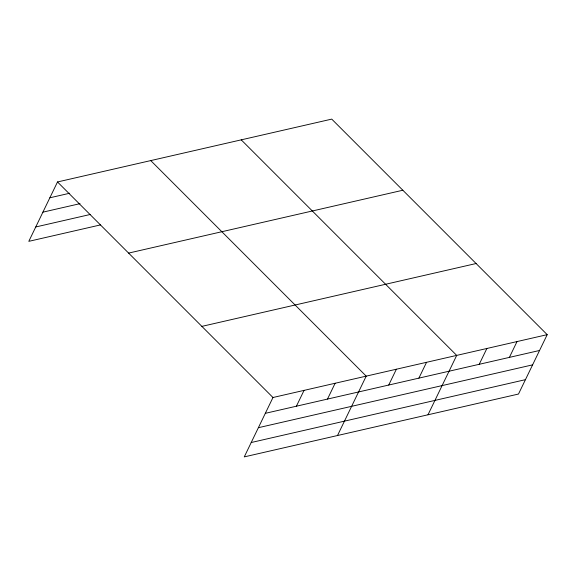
<?xml version="1.0" encoding="UTF-8"?>
<svg xmlns="http://www.w3.org/2000/svg" width="576" height="576" viewBox="0 0 576 576"><rect width="100%" height="100%" fill="white"/><g stroke="black" fill="none" stroke-linecap="round" stroke-linejoin="round"><path stroke-width="0.86" d="M547.2 334.656L272.974 397.505L244.267 456.89L518.494 394.042L547.2 334.656L331.733 119.11L57.506 181.958L28.8 241.344L100.454 224.921M296.402 406.202L304.056 390.384M327.485 399.082L335.131 383.263M337.507 435.521L366.214 376.135L150.746 160.589M388.728 385.042L396.374 369.223M418.896 378.13L426.542 362.311M427.997 414.778L456.703 355.399L241.236 139.853M479.225 364.306L486.871 348.48M509.386 357.386L517.032 341.568M49.86 197.784L69.718 193.234M42.912 212.155L80.035 203.652M35.748 226.973L90.137 214.502M128.614 253.094L402.84 190.238M201.874 326.376L476.093 263.527M265.327 413.33L539.554 350.474M258.379 427.702L532.606 364.853M251.215 442.519L525.442 379.663M57.506 181.958L272.974 397.505"/></g></svg>
